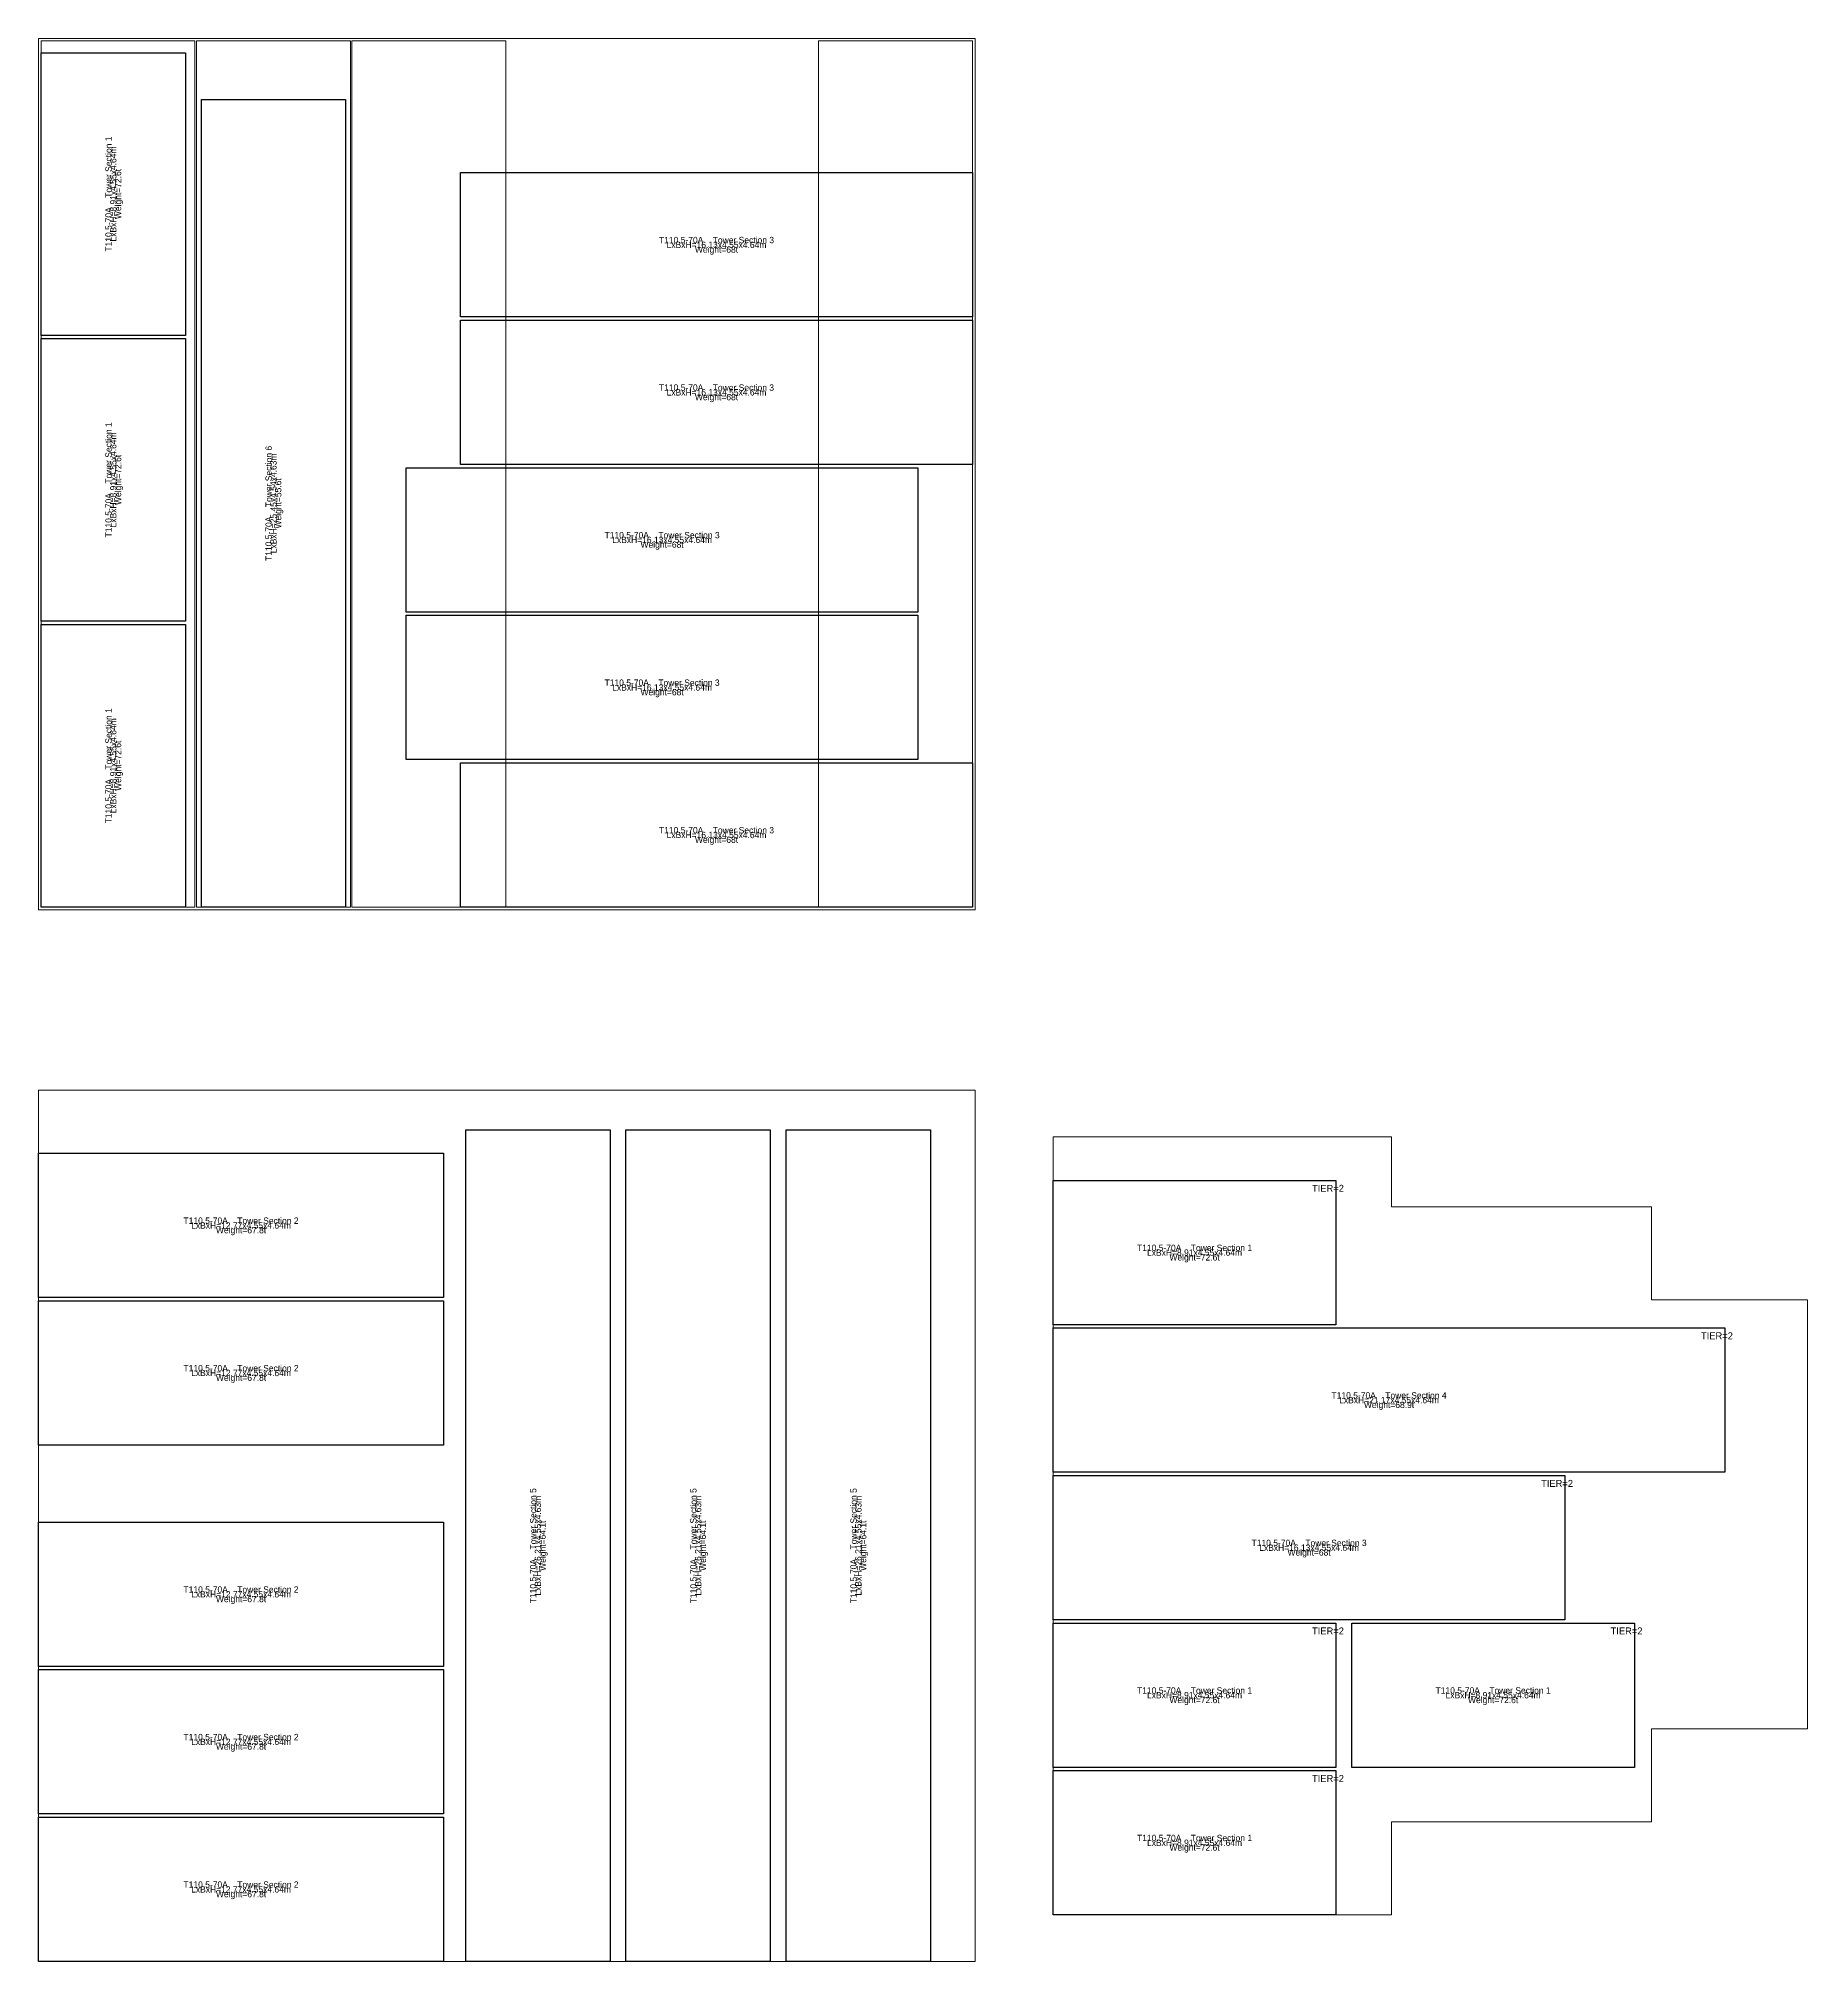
# Model space of a CAD drawing. Header units: millimetres. Extents: x -40149 to 129555, y 0 to 130562.
# Drawn here: x 73797 to 129555, y 0 to 60609 of the extents above; entities that cross this region are included whole.
import ezdxf
from ezdxf.enums import TextEntityAlignment as Align

# ---------------------------------------------------------------- set-up
doc = ezdxf.new("R2010")
doc.units = ezdxf.units.MM
for name, color, linetype in [('BOUNDARY', 8, 'Continuous'), ('BYPASS', 140, 'Continuous'), ('COMP_1', 1, 'Continuous'), ('COMP_2', 3, 'Continuous'), ('COMP_3', 5, 'Continuous'), ('COMP_4', 5, 'Continuous'), ('COMP_5', 30, 'Continuous'), ('COMP_6', 210, 'Continuous')]:
    doc.layers.add(name, color=color, linetype=linetype)

msp = doc.modelspace()

# ---------------------------------------------------------------- linework, layer by layer
at = {"layer": 'BOUNDARY', "lineweight": 15}
for points in [[(73797, 33151), (73797, 60609), (103319, 60609), (103319, 33151), (73797, 33151)], [(73797, 0), (73797, 27462), (103319, 27462), (103319, 0), (73797, 0)], [(105780, 1469), (105780, 25991), (116437, 25991), (116437, 23789), (124639, 23789), (124639, 20853), (129555, 20853), (129555, 7338), (124639, 7338), (124639, 4406), (116437, 4406), (116437, 1469), (105780, 1469)]]:
    msp.add_lwpolyline(points, dxfattribs=at)
at = {"layer": 'BYPASS', "lineweight": 20}
for points in [[(73880, 33230.11), (73880, 60530), (78730, 60530), (78730, 33230.11), (73880, 33230.11)], [(78777, 33230.11), (78777, 60530), (83627, 60530), (83627, 33230.11), (78777, 33230.11)], [(83674, 33230.11), (83674, 60530), (88524, 60530), (88524, 33230.11), (83674, 33230.11)], [(98383, 33230.11), (98383, 60530), (103233, 60530), (103233, 33230.11), (98383, 33230.11)]]:
    msp.add_lwpolyline(points, dxfattribs=at)
at = {"layer": 'COMP_1', "lineweight": 25}
for points in [[(73880, 51251), (73880, 60161), (78430, 60161), (78430, 51251), (73880, 51251)], [(73880, 42241), (73880, 51151), (78430, 51151), (78430, 42241), (73880, 42241)], [(73880, 33231), (73880, 42141), (78430, 42141), (78430, 33231), (73880, 33231)], [(105780, 20069), (105780, 24619), (114690, 24619), (114690, 20069), (105780, 20069)], [(105780, 6119), (105780, 10669), (114690, 10669), (114690, 6119), (105780, 6119)], [(115190, 6119), (115190, 10669), (124100, 10669), (124100, 6119), (115190, 6119)], [(105780, 1469), (105780, 6019), (114690, 6019), (114690, 1469), (105780, 1469)]]:
    msp.add_lwpolyline(points, dxfattribs=at)
at = {"layer": 'COMP_2', "lineweight": 25}
for points in [[(73797, 20925), (73797, 25475), (86567, 25475), (86567, 20925), (73797, 20925)], [(73797, 16275), (73797, 20825), (86567, 20825), (86567, 16275), (73797, 16275)], [(73797, 9300), (73797, 13850), (86567, 13850), (86567, 9300), (73797, 9300)], [(73797, 4650), (73797, 9200), (86567, 9200), (86567, 4650), (73797, 4650)], [(73797, 0), (73797, 4550), (86567, 4550), (86567, 0), (73797, 0)]]:
    msp.add_lwpolyline(points, dxfattribs=at)
at = {"layer": 'COMP_3', "lineweight": 25}
for points in [[(87103, 51831), (87103, 56381), (103233, 56381), (103233, 51831), (87103, 51831)], [(87103, 47181), (87103, 51731), (103233, 51731), (103233, 47181), (87103, 47181)], [(85388, 42531), (85388, 47081), (101518, 47081), (101518, 42531), (85388, 42531)], [(85388, 37881), (85388, 42431), (101518, 42431), (101518, 37881), (85388, 37881)], [(87103, 33231), (87103, 37781), (103233, 37781), (103233, 33231), (87103, 33231)], [(105780, 10769), (105780, 15319), (121910, 15319), (121910, 10769), (105780, 10769)]]:
    msp.add_lwpolyline(points, dxfattribs=at)
at = {"layer": 'COMP_4', "lineweight": 25}
msp.add_lwpolyline([(105780, 15419), (105780, 19969), (126950, 19969), (126950, 15419), (105780, 15419)], dxfattribs=at)
at = {"layer": 'COMP_5', "lineweight": 25}
for points in [[(87263, 0), (87263, 26210), (91813, 26210), (91813, 0), (87263, 0)], [(92313, 0), (92313, 26210), (96863, 26210), (96863, 0), (92313, 0)], [(97363, 0), (97363, 26210), (101913, 26210), (101913, 0), (97363, 0)]]:
    msp.add_lwpolyline(points, dxfattribs=at)
at = {"layer": 'COMP_6', "lineweight": 25}
msp.add_lwpolyline([(78932, 33231), (78932, 58681), (83472, 58681), (83472, 33231), (78932, 33231)], dxfattribs=at)

# ---------------------------------------------------------------- texts
at = {"layer": 'COMP_1'}
for s, p in [('T110.5-70A    Tower Section 1', (76005, 55706)), ('LxBxH=8.91x4.55x4.64m', (76155, 55706)), ('Weight=72.6t', (76305, 55706)), ('T110.5-70A    Tower Section 1', (76005, 46696)), ('LxBxH=8.91x4.55x4.64m', (76155, 46696)), ('Weight=72.6t', (76305, 46696)), ('T110.5-70A    Tower Section 1', (76005, 37686)), ('LxBxH=8.91x4.55x4.64m', (76155, 37686)), ('Weight=72.6t', (76305, 37686))]:
    msp.add_text(s, height=200, rotation=90, dxfattribs=at).set_placement(p, align=Align.MIDDLE_CENTER)
at = {"layer": 'COMP_1', "color": 1}
for p in [(114440, 24369), (114440, 10419), (123850, 10419), (114440, 5769)]:
    msp.add_text('TIER=2', height=220, dxfattribs=at).set_placement(p, align=Align.MIDDLE_CENTER)
at = {"layer": 'COMP_1'}
for s, p in [('T110.5-70A    Tower Section 1', (110235, 22494)), ('LxBxH=8.91x4.55x4.64m', (110235, 22344)), ('Weight=72.6t', (110235, 22194)), ('T110.5-70A    Tower Section 1', (110235, 8544)), ('LxBxH=8.91x4.55x4.64m', (110235, 8394)), ('T110.5-70A    Tower Section 1', (119645, 8544)), ('LxBxH=8.91x4.55x4.64m', (119645, 8394)), ('Weight=72.6t', (110235, 8244)), ('Weight=72.6t', (119645, 8244)), ('T110.5-70A    Tower Section 1', (110235, 3894)), ('LxBxH=8.91x4.55x4.64m', (110235, 3744)), ('Weight=72.6t', (110235, 3594))]:
    msp.add_text(s, height=200, dxfattribs=at).set_placement(p, align=Align.MIDDLE_CENTER)
at = {"layer": 'COMP_2'}
for s, p in [('T110.5-70A    Tower Section 2', (80182, 23350)), ('LxBxH=12.77x4.55x4.64m', (80182, 23200)), ('Weight=67.8t', (80182, 23050)), ('T110.5-70A    Tower Section 2', (80182, 18700)), ('LxBxH=12.77x4.55x4.64m', (80182, 18550)), ('Weight=67.8t', (80182, 18400)), ('T110.5-70A    Tower Section 2', (80182, 11725)), ('LxBxH=12.77x4.55x4.64m', (80182, 11575)), ('Weight=67.8t', (80182, 11425)), ('T110.5-70A    Tower Section 2', (80182, 7075)), ('LxBxH=12.77x4.55x4.64m', (80182, 6925)), ('Weight=67.8t', (80182, 6775)), ('T110.5-70A    Tower Section 2', (80182, 2425)), ('LxBxH=12.77x4.55x4.64m', (80182, 2275)), ('Weight=67.8t', (80182, 2125))]:
    msp.add_text(s, height=200, dxfattribs=at).set_placement(p, align=Align.MIDDLE_CENTER)
at = {"layer": 'COMP_3'}
for s, p in [('T110.5-70A    Tower Section 3', (95168, 54256)), ('LxBxH=16.13x4.55x4.64m', (95168, 54106)), ('Weight=68t', (95168, 53956)), ('T110.5-70A    Tower Section 3', (95168, 49606)), ('LxBxH=16.13x4.55x4.64m', (95168, 49456)), ('Weight=68t', (95168, 49306)), ('T110.5-70A    Tower Section 3', (93453, 44956)), ('LxBxH=16.13x4.55x4.64m', (93453, 44806)), ('Weight=68t', (93453, 44656)), ('T110.5-70A    Tower Section 3', (93453, 40306)), ('LxBxH=16.13x4.55x4.64m', (93453, 40156)), ('Weight=68t', (93453, 40006)), ('T110.5-70A    Tower Section 3', (95168, 35656)), ('LxBxH=16.13x4.55x4.64m', (95168, 35506)), ('Weight=68t', (95168, 35356)), ('T110.5-70A    Tower Section 3', (113845, 13194)), ('LxBxH=16.13x4.55x4.64m', (113845, 13044)), ('Weight=68t', (113845, 12894))]:
    msp.add_text(s, height=200, dxfattribs=at).set_placement(p, align=Align.MIDDLE_CENTER)
at = {"layer": 'COMP_3', "color": 1}
msp.add_text('TIER=2', height=220, dxfattribs=at).set_placement((121660, 15069), align=Align.MIDDLE_CENTER)
at = {"layer": 'COMP_4', "color": 1}
msp.add_text('TIER=2', height=220, dxfattribs=at).set_placement((126700, 19719), align=Align.MIDDLE_CENTER)
at = {"layer": 'COMP_4'}
for s, p in [('T110.5-70A    Tower Section 4', (116365, 17844)), ('LxBxH=21.17x4.55x4.64m', (116365, 17694)), ('Weight=68.9t', (116365, 17544))]:
    msp.add_text(s, height=200, dxfattribs=at).set_placement(p, align=Align.MIDDLE_CENTER)
at = {"layer": 'COMP_5'}
for s, p in [('T110.5-70A    Tower Section 5', (89388, 13105)), ('LxBxH=26.21x4.55x4.63m', (89538, 13105)), ('T110.5-70A    Tower Section 5', (94438, 13105)), ('LxBxH=26.21x4.55x4.63m', (94588, 13105)), ('T110.5-70A    Tower Section 5', (99488, 13105)), ('LxBxH=26.21x4.55x4.63m', (99638, 13105)), ('Weight=64.1t', (89688, 13105)), ('Weight=64.1t', (94738, 13105)), ('Weight=64.1t', (99788, 13105))]:
    msp.add_text(s, height=200, rotation=90, dxfattribs=at).set_placement(p, align=Align.MIDDLE_CENTER)
at = {"layer": 'COMP_6'}
for s, p in [('T110.5-70A    Tower Section 6', (81052, 45956)), ('LxBxH=25.45x4.54x4.63m', (81202, 45956)), ('Weight=55.6t', (81352, 45956))]:
    msp.add_text(s, height=200, rotation=90, dxfattribs=at).set_placement(p, align=Align.MIDDLE_CENTER)

doc.saveas('drawing.dxf')
